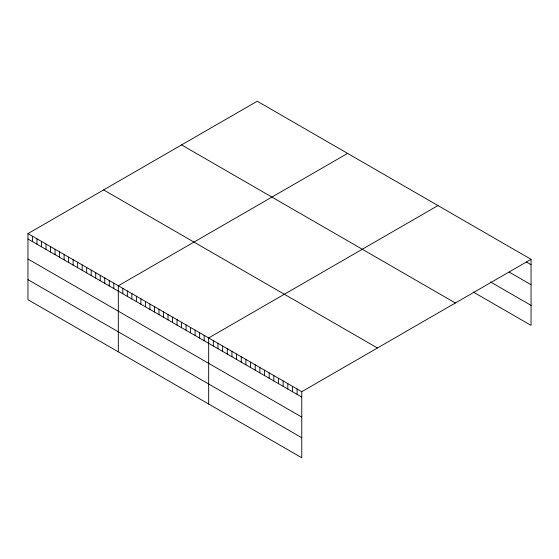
<?xml version="1.0" encoding="UTF-8"?>
<svg xmlns="http://www.w3.org/2000/svg" width="559" height="559" viewBox="0 0 559 559"><rect width="100%" height="100%" fill="white"/><g stroke="black" fill="none" stroke-linecap="round" stroke-linejoin="round"><path stroke-width="0.84" d="M27.95 233.606L301.762 391.691L301.762 457.772L27.95 299.687L27.95 233.606L257.238 101.228L531.05 259.313L531.05 325.394L473.2 291.994M347.593 153.397L118.305 285.775L118.305 351.856M437.956 205.565L208.668 337.943L208.668 404.024M301.762 391.691L531.05 259.313M526.396 262.003L531.05 264.693M509.109 272.051L531.05 284.72M490.488 281.939L531.05 305.361M181.57 144.914L455.382 302.999M103.618 189.92L377.43 348.005M27.95 238.986L301.762 397.065M27.95 259.013L301.762 417.098M27.95 279.654L301.762 437.739M297.108 389.001L297.108 394.381M292.455 386.318L292.455 391.691M287.801 383.628L287.801 389.008M283.14 380.945L283.14 386.318M278.487 378.254L278.487 383.628M273.833 375.564L273.833 380.945M269.179 372.881L269.179 378.254M264.526 370.191L264.526 375.571M259.872 367.508L259.872 372.881M255.211 364.817L255.211 370.191M250.558 362.127L250.558 367.508M245.904 359.444L245.904 364.817M241.25 356.754L241.25 362.134M236.597 354.071L236.597 359.444M231.943 351.38L231.943 356.754M227.282 348.69L227.282 354.071M222.629 346.007L222.629 351.38M217.975 343.317L217.975 348.697M213.321 340.634L213.321 346.007M204.147 335.337L204.147 340.711M199.633 332.724L199.633 338.104M195.112 330.117L195.112 335.491M190.598 327.511L190.598 332.885M186.077 324.898L186.077 330.278M181.556 322.291L181.556 327.672M177.042 319.685L177.042 325.058M172.521 317.079L172.521 322.452M168.007 314.465L168.007 319.846M163.487 311.859L163.487 317.233M158.973 309.253L158.973 314.626M154.452 306.639L154.452 312.02M149.931 304.033L149.931 309.413M145.417 301.427L145.417 306.8M140.896 298.82L140.896 304.194M136.382 296.207L136.382 301.587M131.861 293.601L131.861 298.974M127.347 290.994L127.347 296.368M122.826 288.381L122.826 293.761M113.791 283.168L113.791 288.542M109.271 280.555L109.271 285.935M104.757 277.949L104.757 283.329M100.236 275.342L100.236 280.716M95.722 272.736L95.722 278.109M91.201 270.123L91.201 275.503M86.68 267.516L86.68 272.89M82.166 264.91L82.166 270.283M77.645 262.297L77.645 267.677M73.131 259.69L73.131 265.071M68.61 257.084L68.61 262.457M64.096 254.478L64.096 259.851M59.575 251.864L59.575 257.245M55.055 249.258L55.055 254.631M50.541 246.652L50.541 252.025M46.02 244.038L46.02 249.419M41.506 241.432L41.506 246.805M36.985 238.826L36.985 244.199M32.471 236.212L32.471 241.593"/></g></svg>
